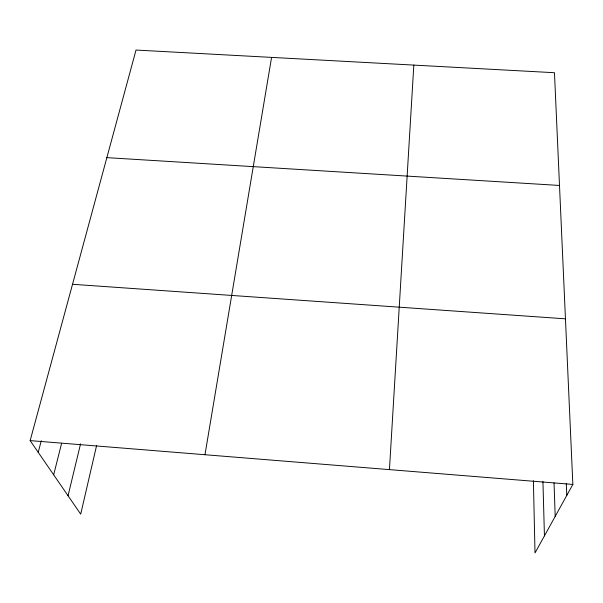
<?xml version="1.0" encoding="UTF-8"?>
<svg xmlns="http://www.w3.org/2000/svg" width="603" height="603" viewBox="0 0 603 603"><rect width="100%" height="100%" fill="white"/><g stroke="black" fill="none" stroke-linecap="round" stroke-linejoin="round"><path stroke-width="0.9" d="M389.44 469.616L413.824 65.094M204.975 454.722L271.576 57.391M96.593 445.542L80.704 514.148L30.15 440.605L136.029 50.049L554.466 72.714L572.85 484.435L535.004 552.951L533.399 480.719M68.049 495.734L80.568 443.823M53.667 474.817L61.627 443.273M38.215 452.333L41.29 440.695M106.859 157.639L559.501 185.453M72.526 284.284L565.456 318.829M30.15 440.605L572.85 484.435M566.292 483.335L566.782 495.41M554.044 482.86L555.19 516.409M542.934 481.495L544.441 535.871"/></g></svg>
